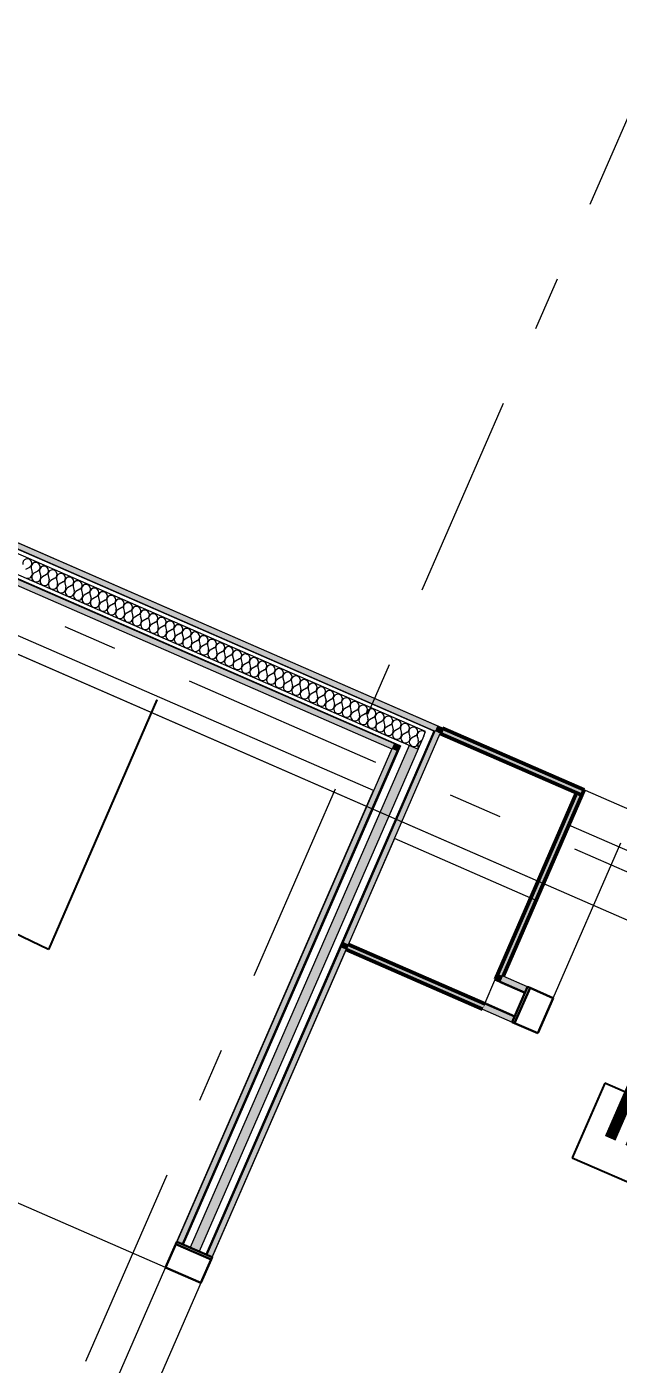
# Model space of a CAD drawing. Header units: millimetres. Extents: x -50172 to 90294, y -80883 to 25069.
# Drawn here: x 3303 to 4842, y -3111 to 365 of the extents above; entities that cross this region are included whole.
import ezdxf
from ezdxf.enums import TextEntityAlignment as Align

# ---------------------------------------------------------------- set-up
doc = ezdxf.new("R2010")
doc.units = ezdxf.units.MM
doc.header["$MEASUREMENT"] = 0
doc.linetypes.add('Double Dashed', pattern=[1093.611073, 529.166651, -211.666656, 141.111112, -211.666656])
for name, color, linetype in [('A-15-MG_Structural_Grid', 7, 'Continuous'), ('A-20-M_Floor_Slab', 7, 'Continuous'), ('A-25-M_Wall_Int', 7, 'Continuous'), ('New_A-05-M_Gross_Int_Circulation', 7, 'Continuous'), ('New_A-15-MG_Structural_Grid_Phase_2', 7, 'Continuous'), ('New_A-20-M_Floor_Slab', 7, 'Continuous'), ('New_A-25-M_Wall_Int', 7, 'Continuous'), ('New_A-35-M_FFE-Zone', 7, 'Continuous'), ('New_ArchiCAD Door Markers', 7, 'Continuous'), ('New_ArchiCAD Doors', 7, 'Continuous')]:
    doc.layers.add(name, color=color, linetype=linetype)
for name, color, linetype, lineweight, true_color in [('A-15-MG_Structural_Grid_Pen_No__163', 7, 'Continuous', 0, 0x750077), ('A-25-M_Wall_Int_Pen_No__107', 7, 'Continuous', 15, 0xa6a6a6), ('A-25-M_Wall_Int_Pen_No__27', 7, 'Continuous', 50, 0x2a2a2a), ('New_A-05-M_Gross_Int_Circulation_Pen_No__74', 7, 'Continuous', 20, 0x606060), ('New_A-15-MG_Structural_Grid_Phase_2_Pen_No__222', 7, 'Continuous', 13, 0x65af33), ('New_A-25-M_Wall_Int_Pen_No__107', 7, 'Continuous', 15, 0xa6a6a6), ('New_A-35-M_FFE-Zone_Pen_No__74', 7, 'Continuous', 20, 0x606060), ('New_ArchiCAD Doors_Pen_No__43', 7, 'Continuous', 30, 0x444444), ('New_ArchiCAD Doors_Pen_No__63', 7, 'Continuous', 20, 0x606060)]:
    doc.layers.add(name, color=color, linetype=linetype, lineweight=lineweight, true_color=true_color)
for name, color, linetype, lineweight in [('A-20-M_Floor_Slab_Pen_No__89', 8, 'Continuous', 20), ('A-25-M_Curtain_Wall_Pen_No__85', 8, 'Continuous', 20), ('A-25-M_Wall_Int_Pen_No__1', 7, 'Continuous', 13), ('New_A-20-M_Floor_Slab_Pen_No__89', 8, 'Continuous', 20), ('New_A-25-M_Wall_Int_Pen_No__1', 7, 'Continuous', 13), ('New_ArchiCAD Door Markers_Pen_No__1', 7, 'Continuous', 13), ('New_ArchiCAD Door Markers_Pen_No__5', 7, 'Continuous', 25), ('New_ArchiCAD Doors_Pen_No__1', 7, 'Continuous', 13), ('New_ArchiCAD Zone Stamps_Pen_No__6', 7, 'Continuous', 35), ('New_ArchiCAD Zone Stamps_Pen_No__9', 7, 'Continuous', 13)]:
    doc.layers.add(name, color=color, linetype=linetype, lineweight=lineweight)
doc.styles.add('GENERATED_STYLE_1', font='')
doc.styles.add('GENERATED_STYLE_2', font='')
doc.styles.add('GENERATED_STYLE_3', font='')
doc.styles.add('GENERATED_STYLE_4', font='')
doc.styles.get('GENERATED_STYLE_1').set_extended_font_data('Arial', bold=True)
doc.styles.get('GENERATED_STYLE_2').set_extended_font_data('Swis721 BT', bold=True)
doc.styles.get('GENERATED_STYLE_3').set_extended_font_data('Arial')
doc.styles.get('GENERATED_STYLE_4').set_extended_font_data('Swis721 BT')
doc.dimstyles.new('GENERATED_STYLE__3', dxfattribs={"dimtxt": 0.18, "dimasz": 273.6, "dimexe": 0.18, "dimexo": 0.0625, "dimgap": 0.09, "dimtad": 0, "dimtih": 1, "dimtoh": 1, "dimdec": 4, "dimzin": 0, "dimdsep": 46, "dimcen": 0.09, "dimadec": 0, "dimazin": 0, "dimtfac": 1, "dimtdec": 4, "dimtmove": 0, "dimatfit": 3, "dimldrblk": 'ARROWHEAD_5', "dimfxl": 1, "dimtolj": 1, "dimtzin": 0, "dimarcsym": 0})

# ---------------------------------------------------------------- blocks, each defined once
blk = doc.blocks.new('Corridor 03-First_INB 1150_4_1', base_point=(2752.2, -8740.1))
at = {"layer": 'New_A-05-M_Gross_Int_Circulation_Pen_No__74', "linetype": 'Continuous'}
for p, q in [((4712.9, -1709.8), (4627.7, -1905.3)), ((6211.6, -2363.3), (4712.9, -1709.8)), ((4259.5, -1744.7), (-2266.2, -16710.2)), ((4627.7, -1905.3), (4259.5, -1744.7))]:
    blk.add_line(p, q, dxfattribs=at)
at = {"layer": 'New_ArchiCAD Zone Stamps_Pen_No__6'}
for tag, height, style, p in [('zoneNameLine2', 250, 'GENERATED_STYLE_1', (1590.3, -9766.2)), ('ROOM_NAME', 250, 'GENERATED_STYLE_1', (1158.2, -9577.8)), ('DUMMY_650', 200, 'GENERATED_STYLE_3', (2730, -9303.5)), ('measuredAreaCode', 200, 'GENERATED_STYLE_3', (2382.6, -10100.2)), ('ROOM_NUMBER', 200, 'GENERATED_STYLE_3', (2022.5, -9943.2)), ('DUMMY_651', 133.3, 'GENERATED_STYLE_3', (2851.8, -9009)), ('DUMMY_649', 200, 'GENERATED_STYLE_3', (2516.6, -9792.8))]:
    blk.add_attdef(tag, text='', height=height, rotation=66.4404, dxfattribs=dict(at, style=style)).set_placement(p, align=Align.TOP_LEFT)
blk = doc.blocks.new('Fabrication Lab B_INB 1104_17_1', base_point=(-2586.4, -8487.4))
at = {"layer": 'New_A-35-M_FFE-Zone_Pen_No__74', "linetype": 'Continuous'}
for p, q in [((4205, -1619.5), (1012.1, -230.8)), ((2112.6, -6412.9), (4205, -1619.5))]:
    blk.add_line(p, q, dxfattribs=at)
at = {"layer": 'New_ArchiCAD Zone Stamps_Pen_No__9'}
for tag, height, style, p in [('ROOM_NAME', 250, 'GENERATED_STYLE_1', (-3454.2, -6912.5)), ('zoneNameLine2', 250, 'GENERATED_STYLE_1', (-3642.6, -7344.7)), ('ROOM_NUMBER', 200, 'GENERATED_STYLE_3', (-3831, -7765.4)), ('measuredAreaCode', 200, 'GENERATED_STYLE_3', (-3988.1, -8125.5)), ('DUMMY_649', 200, 'GENERATED_STYLE_3', (-3680.7, -8259.5)), ('DUMMY_650', 200, 'GENERATED_STYLE_3', (-3191.3, -8472.9)), ('DUMMY_651', 133.3, 'GENERATED_STYLE_3', (-2912, -8579.4))]:
    blk.add_attdef(tag, text='', height=height, rotation=336.4404, dxfattribs=dict(at, style=style)).set_placement(p, align=Align.TOP_LEFT)
blk = doc.blocks.new('Hub Circulation-First_INB 1250_18_1', base_point=(6132.5, 2516.9))
at = {"layer": 'New_A-05-M_Gross_Int_Circulation_Pen_No__74', "linetype": 'Continuous'}
blk.add_line((854, 82), (6297.4, -2291.6), dxfattribs=at)
at = {"layer": 'New_ArchiCAD Zone Stamps_Pen_No__9'}
for tag, height, style, p in [('ROOM_NAME', 250, 'GENERATED_STYLE_1', (5462.3, 4364.5)), ('zoneNameLine2', 250, 'GENERATED_STYLE_1', (5273.8, 3932.4)), ('ROOM_NUMBER', 200, 'GENERATED_STYLE_3', (5085.4, 3511.7)), ('measuredAreaCode', 200, 'GENERATED_STYLE_3', (4928.4, 3151.6)), ('DUMMY_649', 200, 'GENERATED_STYLE_3', (5235.8, 3017.5)), ('DUMMY_650', 200, 'GENERATED_STYLE_3', (5725.1, 2804.1)), ('DUMMY_651', 133.3, 'GENERATED_STYLE_3', (6004.4, 2697.6))]:
    blk.add_attdef(tag, text='', height=height, rotation=336.4404, dxfattribs=dict(at, style=style)).set_placement(p, align=Align.TOP_LEFT)
blk = doc.blocks.new('Slab_59_1', base_point=(641.9, -115.4))
at = {"layer": 'A-20-M_Floor_Slab_Pen_No__89', "linetype": 'Continuous', "flags": 128}
blk.add_lwpolyline([(641.9, -115.4), (7790.9, 6537.3), (7705.8, 6629.2), (10938, 9637), (15227.2, 7766.9), (19349.1, 17219.8), (33140, 11206.2), (28688.3, 997.1), (49221.6, -7956.5), (46447.7, -14317.9), (43562.2, -13059.7), (41447.8, -17908.8)], close=True, dxfattribs=at)
blk = doc.blocks.new('Slab_60_1', base_point=(-21326.2, -27554.7))
at = {"layer": 'New_A-20-M_Floor_Slab_Pen_No__89', "linetype": 'Continuous', "flags": 128}
blk.add_lwpolyline([(10989.4, -26693.5), (18941.3, -8457.3), (9986.1, -4552.4), (6045.4, -2834.1), (6178.2, -2529.5), (1092.7, -312), (-3008.3, -4128.2), (-3008.3, -4128.2), (-10733.6, -11317.1), (-11116.4, -10905.7), (-17838.9, -17161.5), (-17127.6, -17925.9), (-21326.2, -27554.7)], dxfattribs=at)
blk = doc.blocks.new('*X418')
at = {"layer": 'A-25-M_Wall_Int_Pen_No__107', "linetype": 'Continuous'}
for p, q in [((4292.9, -1494.9), (4294.2, -1494.1)), ((4298.1, -1492.5), (4298, -1494.2)), ((4298, -1494.2), (4298.6, -1497.4)), ((4290.5, -1495.6), (4292.9, -1494.9)), ((4298.6, -1497.4), (4299.2, -1498.5))]:
    blk.add_line(p, q, dxfattribs=at)
blk = doc.blocks.new('*X419')
at = {"layer": 'A-25-M_Wall_Int_Pen_No__107', "linetype": 'Continuous'}
for p, q in [((4319.8, -1483.8), (4321.5, -1490.8)), ((4321.2, -1497.3), (4321.8, -1494.1)), ((4323.2, -1494.7), (4321.3, -1497.4)), ((4321.8, -1494.1), (4321.5, -1490.8)), ((4325.8, -1492.7), (4323.2, -1494.7)), ((4330, -1490.4), (4325.8, -1492.7)), ((4299.2, -1498.5), (4300.1, -1500.3)), ((4300.1, -1500.3), (4302.3, -1502.8)), ((4302.3, -1502.8), (4305.1, -1504.5)), ((4305.1, -1504.5), (4308.3, -1505.4)), ((4308.3, -1505.4), (4311.6, -1505.3)), ((4311.6, -1505.3), (4314.7, -1504.4)), ((4314.7, -1504.4), (4317.5, -1502.7)), ((4317.5, -1502.7), (4319.7, -1500.3)), ((4319.7, -1500.3), (4321.2, -1497.3)), ((4320.1, -1500.4), (4319.8, -1503.7)), ((4319.8, -1503.7), (4320.5, -1506.9)), ((4321.3, -1497.4), (4320.1, -1500.4)), ((4320.5, -1506.9), (4321.7, -1509.4))]:
    blk.add_line(p, q, dxfattribs=at)
blk = doc.blocks.new('*X422')
at = {"layer": 'New_A-25-M_Wall_Int_Pen_No__107', "linetype": 'Continuous'}
blk.add_hatch(color=256, dxfattribs=at).paths.add_polyline_path([(3728.3, -2807.6), (3751.3, -2817.6), (4320.4, -1512.4), (4297.5, -1502.4)])
blk = doc.blocks.new('Double Door Asymmetric 19_6')
at = {"layer": 'New_ArchiCAD Doors_Pen_No__1', "linetype": 'Continuous'}
for p, q in [((755, 0), (755, -15)), ((755, -15), (755, -18)), ((755, -18), (755, -38)), ((755, -38), (755, -63)), ((755, -63), (755, -82)), ((755, -82), (755, -85)), ((755, -85), (755, -100))]:
    blk.add_line(p, q, dxfattribs=at)
at = {"layer": 'New_ArchiCAD Doors_Pen_No__43', "linetype": 'Continuous'}
for p, q in [((748, 0), (682, 0)), ((682, 0), (682, -100)), ((748, 0), (755, 0)), ((748, -100), (748, 0)), ((755, 0), (755, -100)), ((682, -100), (748, -100)), ((748, -100), (755, -100))]:
    blk.add_line(p, q, dxfattribs=at)
at = {"layer": 'New_ArchiCAD Doors_Pen_No__63', "linetype": 'Continuous'}
blk.add_line((682, 0), (682, 934), dxfattribs=at)
blk = doc.blocks.new('Wall_82_1', base_point=(4343.9, -1551))
at = {"layer": 'A-25-M_Wall_Int_Pen_No__107', "linetype": 'Continuous'}
for points in [[(4365.2, -1465.4), (4378.7, -1471.3), (4384.7, -1457.5)], [(4271.7, -1503.2), (4252.2, -1511.1), (4266, -1517.1), (4272, -1503.3)], [(4133.7, -2033.2), (4139.7, -2019.4), (4125.9, -2013.4), (4119.9, -2027.2)]]:
    blk.add_hatch(color=256, dxfattribs=at).paths.add_polyline_path(points)
at = {"layer": 'A-25-M_Wall_Int_Pen_No__107', "linetype": 'Continuous', "lineweight": 0, "true_color": 0x535353}
for points in [[(4364.5, -1466.2), (4364.8, -1465.6), (4363.9, -1465.9)], [(4272, -1503.3), (4272.1, -1503), (4271.7, -1503.2)], [(4274.7, -1504.5), (4275.1, -1503.6), (4273, -1502.7), (4272.1, -1503), (4272, -1503.3)]]:
    blk.add_hatch(color=251, dxfattribs=at).paths.add_polyline_path(points)
at = {"layer": 'New_A-25-M_Wall_Int_Pen_No__107', "linetype": 'Continuous', "lineweight": 0, "true_color": 0x535353}
for points in [[(4360.8, -1467.2), (3768.7, -2825.2), (3771.4, -2826.4), (4364.5, -1466.2), (4363.9, -1465.9)], [(4272, -1503.3), (3707.3, -2798.4), (3710, -2799.6), (4274.7, -1504.5)]]:
    blk.add_hatch(color=251, dxfattribs=at).paths.add_polyline_path(points)
at = {"layer": 'New_A-25-M_Wall_Int_Pen_No__107', "linetype": 'Continuous'}
for points in [[(4139.7, -2019.4), (4378.7, -1471.3), (4365.2, -1465.4), (4364.8, -1465.6), (4125.9, -2013.4)], [(3693.5, -2792.4), (3707.3, -2798.4), (4266, -1517.1), (4252.2, -1511.1)], [(3771.4, -2826.4), (3785.2, -2832.4), (4133.7, -2033.2), (4119.9, -2027.2)]]:
    blk.add_hatch(color=256, dxfattribs=at).paths.add_polyline_path(points)
at = {"layer": 'A-25-M_Wall_Int_Pen_No__1', "linetype": 'Continuous'}
for p, q in [((4272, -1503.3), (4271.7, -1503.2)), ((4275.1, -1503.6), (4273, -1502.7)), ((4297.5, -1502.4), (4286, -1497.4)), ((4320.4, -1512.4), (4297.5, -1502.4))]:
    blk.add_line(p, q, dxfattribs=at)
at = {"layer": 'New_A-25-M_Wall_Int_Pen_No__1', "linetype": 'Continuous'}
for p, q in [((4335.7, -1477.4), (3751.3, -2817.6)), ((4360.8, -1467.2), (3768.7, -2825.2)), ((4364.8, -1465.6), (4125.9, -2013.4)), ((4272, -1503.3), (3707.3, -2798.4)), ((4275.1, -1503.6), (3710, -2799.6)), ((4297.5, -1502.4), (3728.3, -2807.6)), ((4125.9, -2013.4), (4119.9, -2027.2)), ((4119.9, -2027.2), (3771.4, -2826.4)), ((3693.5, -2792.4), (3707.3, -2798.4)), ((3707.3, -2798.4), (3710, -2799.6)), ((3710, -2799.6), (3728.3, -2807.6)), ((3728.3, -2807.6), (3751.3, -2817.6)), ((3751.3, -2817.6), (3768.7, -2825.2)), ((3768.7, -2825.2), (3771.4, -2826.4)), ((3771.4, -2826.4), (3785.2, -2832.4))]:
    blk.add_line(p, q, dxfattribs=at)
at = {"layer": 'New_A-25-M_Wall_Int_Pen_No__1', "linetype": 'Continuous', "flags": 128}
for points in [[(4384.7, -1457.5), (4378.7, -1471.3)], [(4139.7, -2019.4), (4378.7, -1471.3)], [(4252.2, -1511.1), (3693.5, -2792.4)], [(3785.2, -2832.4), (4133.7, -2033.2)]]:
    blk.add_lwpolyline(points, dxfattribs=at)
at = {"layer": 'New_A-25-M_Wall_Int', "color": 250, "lineweight": 50, "true_color": 0x2a2a2a}
for name in ['*X418', '*X419', '*X422']:
    blk.add_blockref(name, (0, 0), dxfattribs=at)
at = {"layer": 'New_ArchiCAD Doors', "color": 251, "linetype": 'Continuous', "lineweight": 20, "true_color": 0x606060, "zscale": 1000, "rotation": 66.4404115839987}
blk.add_blockref('Double Door Asymmetric 19_6', (3391.7, -3484.5), dxfattribs=at)
blk = doc.blocks.new('Double Door Asymmetric 19_13')
at = {"layer": 'New_ArchiCAD Doors_Pen_No__1', "linetype": 'Continuous'}
for p, q in [((-755, -15), (-755, 0)), ((-755, -18), (-755, -15)), ((-755, -82), (-755, -18)), ((-755, -85), (-755, -82)), ((-755, -100), (-755, -85))]:
    blk.add_line(p, q, dxfattribs=at)
at = {"layer": 'New_ArchiCAD Doors_Pen_No__43', "linetype": 'Continuous'}
for p, q in [((-748, 0), (-755, 0)), ((-755, 0), (-755, -100)), ((-682, 0), (-748, 0)), ((-748, 0), (-748, -100)), ((-682, -100), (-682, 0)), ((-748, -100), (-755, -100)), ((-748, -100), (-682, -100))]:
    blk.add_line(p, q, dxfattribs=at)
at = {"layer": 'New_ArchiCAD Doors_Pen_No__63', "linetype": 'Continuous'}
blk.add_line((-682, 0), (-682, 440), dxfattribs=at)
blk = doc.blocks.new('Door Stamp 17_51')
at = {"layer": 'New_ArchiCAD Door Markers_Pen_No__5', "linetype": 'Continuous'}
for p, q in [((470.6, 260.8), (-506.5, 260.8)), ((-506.5, 260.8), (-506.5, 49)), ((470.6, 260.8), (-506.5, 260.8)), ((470.6, 49), (470.6, 260.8)), ((-506.5, 49), (470.6, 49))]:
    blk.add_line(p, q, dxfattribs=at)
at = {"layer": 'New_ArchiCAD Door Markers_Pen_No__1', "style": 'GENERATED_STYLE_2'}
blk.add_attdef('AC_WIDO_ID', text='', height=150, rotation=180, dxfattribs=at).set_placement((411.8, 305.4), align=Align.BOTTOM_LEFT)
blk = doc.blocks.new('Wall_127_1', base_point=(6138.1, -2907.2))
at = {"layer": 'A-25-M_Wall_Int_Pen_No__107', "linetype": 'Continuous'}
blk.add_hatch(color=256, dxfattribs=at).paths.add_polyline_path([(4541.8, -2102.1), (4533.8, -2114.9), (4535.8, -2115.8)])
at = {"layer": 'New_A-25-M_Wall_Int_Pen_No__107', "linetype": 'Continuous', "lineweight": 0, "true_color": 0x535353}
for points in [[(4533.8, -2114.9), (4532.2, -2117.5), (4598.3, -2146.3), (4599.5, -2143.6)], [(4497.8, -2172.3), (4496.2, -2174.9), (4571.5, -2207.7), (4572.7, -2205)]]:
    blk.add_hatch(color=251, dxfattribs=at).paths.add_polyline_path(points)
at = {"layer": 'New_A-25-M_Wall_Int_Pen_No__107', "linetype": 'Continuous'}
for points in [[(4541.8, -2102.1), (4535.8, -2115.8), (4599.5, -2143.6), (4605.5, -2129.8)], [(4496.2, -2174.9), (4488.1, -2187.7), (4565.5, -2221.5), (4571.5, -2207.7)]]:
    blk.add_hatch(color=256, dxfattribs=at).paths.add_polyline_path(points)
at = {"layer": 'New_A-25-M_Wall_Int_Pen_No__1', "linetype": 'Continuous'}
for p, q in [((4532.2, -2117.5), (4598.3, -2146.3)), ((4533.8, -2114.9), (4535.8, -2115.8)), ((4535.8, -2115.8), (4599.5, -2143.6)), ((4572.7, -2205), (4598.3, -2146.3)), ((4598.3, -2146.3), (4599.5, -2143.6)), ((4599.5, -2143.6), (4605.5, -2129.8)), ((4496.2, -2174.9), (4571.5, -2207.7)), ((4497.8, -2172.3), (4572.7, -2205)), ((4565.5, -2221.5), (4571.5, -2207.7)), ((4571.5, -2207.7), (4572.7, -2205))]:
    blk.add_line(p, q, dxfattribs=at)
at = {"layer": 'New_A-25-M_Wall_Int_Pen_No__1', "linetype": 'Continuous', "flags": 128}
for points in [[(4605.5, -2129.8), (4541.8, -2102.1)], [(4488.1, -2187.7), (4565.5, -2221.5)]]:
    blk.add_lwpolyline(points, dxfattribs=at)
at = {"layer": 'New_ArchiCAD Door Markers'}
ref = blk.add_blockref('Door Stamp 17_51', (5257.6, -2523.3), dxfattribs=dict(at, rotation=156.44040770002))
ref.add_attrib('AC_WIDO_ID', 'ID01.005', dxfattribs={"layer": 'New_ArchiCAD Door Markers_Pen_No__1', "color": 7, "height": 150, "rotation": 336.4404, "style": 'GENERATED_STYLE_2'}).set_placement((4775.9, -2553.1), align=Align.BOTTOM_LEFT)
at = {"layer": 'New_ArchiCAD Doors', "color": 251, "linetype": 'Continuous', "lineweight": 20, "true_color": 0x606060, "zscale": 1000, "rotation": 336.44040770002}
blk.add_blockref('Double Door Asymmetric 19_13', (5297.6, -2431.6), dxfattribs=at)
blk = doc.blocks.new('*X796')
at = {"layer": 'A-25-M_Wall_Int_Pen_No__107', "linetype": 'Continuous'}
for p, q in [((3310.4, -1039.6), (3300.1, -1045.4)), ((3314.8, -1041.5), (3317.5, -1053)), ((3332.3, -1049.1), (3321.9, -1055)), ((3336.6, -1051), (3339.4, -1062.6)), ((3354.1, -1058.6), (3343.7, -1064.5)), ((3358.4, -1060.5), (3361.2, -1072.1)), ((3375.9, -1068.1), (3365.5, -1074)), ((3380.3, -1070), (3383, -1081.6)), ((3397.7, -1077.6), (3387.4, -1083.5)), ((3402.1, -1079.5), (3404.8, -1091.1)), ((3419.6, -1087.1), (3409.2, -1093)), ((3423.9, -1089), (3426.7, -1100.6)), ((3441.4, -1096.7), (3431, -1102.5)), ((3445.7, -1098.6), (3448.5, -1110.1)), ((3463.2, -1106.2), (3452.8, -1112.1)), ((3467.6, -1108.1), (3470.3, -1119.7)), ((3485, -1115.7), (3474.7, -1121.6)), ((3489.4, -1117.6), (3492.1, -1129.2)), ((3506.8, -1125.2), (3496.5, -1131.1)), ((3511.2, -1127.1), (3514, -1138.7)), ((3528.7, -1134.7), (3518.3, -1140.6)), ((3533, -1136.6), (3535.8, -1148.2)), ((3550.5, -1144.2), (3540.1, -1150.1)), ((3554.9, -1146.1), (3557.6, -1157.7)), ((3572.3, -1153.8), (3562, -1159.6)), ((3576.7, -1155.7), (3579.4, -1167.2)), ((3594.1, -1163.3), (3583.8, -1169.2)), ((3598.5, -1165.2), (3601.3, -1176.8)), ((3616, -1172.8), (3605.6, -1178.7)), ((3620.3, -1174.7), (3623.1, -1186.3)), ((3637.8, -1182.3), (3627.4, -1188.2)), ((3642.2, -1184.2), (3644.9, -1195.8)), ((3659.6, -1191.8), (3649.3, -1197.7)), ((3664, -1193.7), (3666.7, -1205.3)), ((3681.4, -1201.3), (3671.1, -1207.2)), ((3685.8, -1203.2), (3688.6, -1214.8)), ((3703.3, -1210.9), (3692.9, -1216.7)), ((3707.6, -1212.8), (3710.4, -1224.3)), ((3725.1, -1220.4), (3714.7, -1226.3)), ((3729.5, -1222.3), (3732.2, -1233.9)), ((3746.9, -1229.9), (3736.6, -1235.8)), ((3751.3, -1231.8), (3754, -1243.4)), ((3768.7, -1239.4), (3758.4, -1245.3)), ((3773.1, -1241.3), (3775.9, -1252.9)), ((3790.6, -1248.9), (3780.2, -1254.8)), ((3794.9, -1250.8), (3797.7, -1262.4)), ((3812.4, -1258.4), (3802, -1264.3)), ((3816.8, -1260.3), (3819.5, -1271.9)), ((3834.2, -1268), (3823.9, -1273.8)), ((3838.6, -1269.9), (3841.3, -1281.5)), ((3856, -1277.5), (3845.7, -1283.4)), ((3860.4, -1279.4), (3863.2, -1291)), ((3877.9, -1287), (3867.5, -1292.9)), ((3882.2, -1288.9), (3885, -1300.5)), ((3899.7, -1296.5), (3889.3, -1302.4)), ((3904.1, -1298.4), (3906.8, -1310)), ((3921.5, -1306), (3911.2, -1311.9)), ((3925.9, -1307.9), (3928.6, -1319.5)), ((3943.3, -1315.5), (3933, -1321.4)), ((3947.7, -1317.4), (3950.5, -1329)), ((3965.2, -1325.1), (3954.8, -1330.9)), ((3969.5, -1327), (3972.3, -1338.6)), ((3987, -1334.6), (3976.6, -1340.5)), ((3991.4, -1336.5), (3994.1, -1348.1)), ((4008.8, -1344.1), (3998.5, -1350)), ((4013.2, -1346), (4015.9, -1357.6)), ((4030.6, -1353.6), (4020.3, -1359.5)), ((4035, -1355.5), (4037.8, -1367.1)), ((4052.5, -1363.1), (4042.1, -1369)), ((4056.8, -1365), (4059.6, -1376.6)), ((4074.3, -1372.6), (4063.9, -1378.5)), ((4078.7, -1374.5), (4081.4, -1386.1)), ((4096.1, -1382.2), (4085.8, -1388)), ((4100.5, -1384.1), (4103.2, -1395.7)), ((4117.9, -1391.7), (4107.6, -1397.6)), ((4122.3, -1393.6), (4125.1, -1405.2)), ((4139.8, -1401.2), (4129.4, -1407.1)), ((4144.1, -1403.1), (4146.9, -1414.7)), ((4161.6, -1410.7), (4151.2, -1416.6)), ((4166, -1412.6), (4168.7, -1424.2)), ((4183.4, -1420.2), (4173.1, -1426.1)), ((4187.8, -1422.1), (4190.5, -1433.7)), ((4205.2, -1429.7), (4194.9, -1435.6)), ((4209.6, -1431.6), (4212.4, -1443.2)), ((4227.1, -1439.3), (4216.7, -1445.1)), ((4231.4, -1441.2), (4234.2, -1452.8)), ((4248.9, -1448.8), (4238.5, -1454.7)), ((4253.3, -1450.7), (4256, -1462.3)), ((4270.7, -1458.3), (4260.4, -1464.2)), ((4275.1, -1460.2), (4277.8, -1471.8)), ((4292.5, -1467.8), (4282.2, -1473.7)), ((4296.9, -1469.7), (4299.7, -1481.3)), ((4314.4, -1477.3), (4304, -1483.2)), ((4318.7, -1479.2), (4319.8, -1483.8))]:
    blk.add_line(p, q, dxfattribs=at)
for centre, start, end in [((3304.6, -1029.2), 299.5705, 193.3103), ((3326.4, -1038.7), 299.5705, 193.3103), ((3348.2, -1048.2), 299.5705, 193.3103), ((3305.9, -1055.8), 246.4404, 13.3103), ((3327.8, -1065.3), 119.5705, 246.4404), ((3327.8, -1065.3), 246.4404, 13.3103), ((3349.6, -1074.8), 119.5705, 246.4404), ((3349.6, -1074.8), 246.4404, 13.3103), ((3370, -1057.8), 299.5705, 193.3103), ((3371.4, -1084.3), 119.5705, 246.4404), ((3391.9, -1067.3), 299.5705, 193.3103), ((3413.7, -1076.8), 299.5705, 193.3103), ((3435.5, -1086.3), 299.5705, 193.3103), ((3371.4, -1084.3), 246.4404, 13.3103), ((3393.2, -1093.9), 119.5705, 246.4404), ((3393.2, -1093.9), 246.4404, 13.3103), ((3415.1, -1103.4), 119.5705, 246.4404), ((3415.1, -1103.4), 246.4404, 13.3103), ((3436.9, -1112.9), 119.5705, 246.4404), ((3436.9, -1112.9), 246.4404, 13.3103), ((3457.3, -1095.8), 299.5705, 193.3103), ((3458.7, -1122.4), 119.5705, 246.4404), ((3479.1, -1105.3), 299.5705, 193.3103), ((3501, -1114.9), 299.5705, 193.3103), ((3458.7, -1122.4), 246.4404, 13.3103), ((3480.5, -1131.9), 119.5705, 246.4404), ((3480.5, -1131.9), 246.4404, 13.3103), ((3502.4, -1141.4), 119.5705, 246.4404), ((3502.4, -1141.4), 246.4404, 13.3103), ((3522.8, -1124.4), 299.5705, 193.3103), ((3524.2, -1151), 119.5705, 246.4404), ((3544.6, -1133.9), 299.5705, 193.3103), ((3566.4, -1143.4), 299.5705, 193.3103), ((3588.3, -1152.9), 299.5705, 193.3103), ((3524.2, -1151), 246.4404, 13.3103), ((3546, -1160.5), 119.5705, 246.4404), ((3546, -1160.5), 246.4404, 13.3103), ((3567.8, -1170), 119.5705, 246.4404), ((3567.8, -1170), 246.4404, 13.3103), ((3589.7, -1179.5), 119.5705, 246.4404), ((3589.7, -1179.5), 246.4404, 13.3103), ((3610.1, -1162.4), 299.5705, 193.3103), ((3611.5, -1189), 119.5705, 246.4404), ((3631.9, -1172), 299.5705, 193.3103), ((3653.7, -1181.5), 299.5705, 193.3103), ((3675.6, -1191), 299.5705, 193.3103), ((3611.5, -1189), 246.4404, 13.3103), ((3633.3, -1198.5), 119.5705, 246.4404), ((3633.3, -1198.5), 246.4404, 13.3103), ((3655.1, -1208.1), 119.5705, 246.4404), ((3655.1, -1208.1), 246.4404, 13.3103), ((3677, -1217.6), 119.5705, 246.4404), ((3677, -1217.6), 246.4404, 13.3103), ((3697.4, -1200.5), 299.5705, 193.3103), ((3719.2, -1210), 299.5705, 193.3103), ((3741, -1219.5), 299.5705, 193.3103), ((3698.8, -1227.1), 119.5705, 246.4404), ((3698.8, -1227.1), 246.4404, 13.3103), ((3720.6, -1236.6), 119.5705, 246.4404), ((3720.6, -1236.6), 246.4404, 13.3103), ((3742.4, -1246.1), 119.5705, 246.4404), ((3742.4, -1246.1), 246.4404, 13.3103), ((3762.9, -1229.1), 299.5705, 193.3103), ((3764.3, -1255.6), 119.5705, 246.4404), ((3784.7, -1238.6), 299.5705, 193.3103), ((3806.5, -1248.1), 299.5705, 193.3103), ((3828.3, -1257.6), 299.5705, 193.3103), ((3764.3, -1255.6), 246.4404, 13.3103), ((3786.1, -1265.2), 119.5705, 246.4404), ((3786.1, -1265.2), 246.4404, 13.3103), ((3807.9, -1274.7), 119.5705, 246.4404), ((3807.9, -1274.7), 246.4404, 13.3103), ((3829.7, -1284.2), 119.5705, 246.4404), ((3829.7, -1284.2), 246.4404, 13.3103), ((3850.2, -1267.1), 299.5705, 193.3103), ((3851.6, -1293.7), 119.5705, 246.4404), ((3872, -1276.6), 299.5705, 193.3103), ((3893.8, -1286.2), 299.5705, 193.3103), ((3915.6, -1295.7), 299.5705, 193.3103), ((3851.6, -1293.7), 246.4404, 13.3103), ((3873.4, -1303.2), 119.5705, 246.4404), ((3873.4, -1303.2), 246.4404, 13.3103), ((3895.2, -1312.7), 119.5705, 246.4404), ((3895.2, -1312.7), 246.4404, 13.3103), ((3917, -1322.3), 119.5705, 246.4404), ((3917, -1322.3), 246.4404, 13.3103), ((3937.5, -1305.2), 299.5705, 193.3103), ((3959.3, -1314.7), 299.5705, 193.3103), ((3981.1, -1324.2), 299.5705, 193.3103), ((3938.9, -1331.8), 119.5705, 246.4404), ((3938.9, -1331.8), 246.4404, 13.3103), ((3960.7, -1341.3), 119.5705, 246.4404), ((3960.7, -1341.3), 246.4404, 13.3103), ((3982.5, -1350.8), 119.5705, 246.4404), ((3982.5, -1350.8), 246.4404, 13.3103), ((4002.9, -1333.7), 299.5705, 193.3103), ((4004.3, -1360.3), 119.5705, 246.4404), ((4024.8, -1343.3), 299.5705, 193.3103), ((4046.6, -1352.8), 299.5705, 193.3103), ((4068.4, -1362.3), 299.5705, 193.3103), ((4004.3, -1360.3), 246.4404, 13.3103), ((4026.2, -1369.8), 119.5705, 246.4404), ((4026.2, -1369.8), 246.4404, 13.3103), ((4048, -1379.4), 119.5705, 246.4404), ((4048, -1379.4), 246.4404, 13.3103), ((4069.8, -1388.9), 119.5705, 246.4404), ((4069.8, -1388.9), 246.4404, 13.3103), ((4090.2, -1371.8), 299.5705, 193.3103), ((4091.6, -1398.4), 119.5705, 246.4404), ((4112.1, -1381.3), 299.5705, 193.3103), ((4133.9, -1390.8), 299.5705, 193.3103), ((4155.7, -1400.4), 299.5705, 193.3103), ((4091.6, -1398.4), 246.4404, 13.3103), ((4113.5, -1407.9), 119.5705, 246.4404), ((4113.5, -1407.9), 246.4404, 13.3103), ((4135.3, -1417.4), 119.5705, 246.4404), ((4135.3, -1417.4), 246.4404, 13.3103), ((4157.1, -1426.9), 119.5705, 246.4404), ((4157.1, -1426.9), 246.4404, 13.3103), ((4177.5, -1409.9), 299.5705, 193.3103), ((4199.4, -1419.4), 299.5705, 193.3103), ((4221.2, -1428.9), 299.5705, 193.3103), ((4178.9, -1436.5), 119.5705, 246.4404), ((4178.9, -1436.5), 246.4404, 13.3103), ((4200.8, -1446), 119.5705, 246.4404), ((4200.8, -1446), 246.4404, 13.3103), ((4222.6, -1455.5), 119.5705, 246.4404), ((4222.6, -1455.5), 246.4404, 13.3103), ((4243, -1438.4), 299.5705, 193.3103), ((4244.4, -1465), 119.5705, 246.4404), ((4264.8, -1447.9), 299.5705, 193.3103), ((4286.7, -1457.5), 299.5705, 193.3103), ((4308.5, -1467), 299.5705, 193.3103), ((4244.4, -1465), 246.4404, 13.3103), ((4266.2, -1474.5), 119.5705, 246.4404), ((4266.2, -1474.5), 246.4404, 13.3103), ((4288.1, -1484), 119.5705, 246.4404), ((4288.1, -1484), 304.1656, 13.3103), ((4309.9, -1493.6), 119.5705, 175.2271), ((4330.3, -1476.5), 40.2472, 193.3103), ((4288.1, -1484), 246.4404, 279.8498)]:
    blk.add_arc(centre, 11.9, start, end, dxfattribs=at)
blk = doc.blocks.new('Wall_321_1', base_point=(4343.9, -1551))
at = {"layer": 'A-25-M_Wall_Int_Pen_No__107', "linetype": 'Continuous'}
for points in [[(4370.9, -1451.5), (1019.1, 10), (1013.1, -3.7), (4364.9, -1465.3)], [(4258.2, -1497.3), (984.3, -69.7), (978.3, -83.5), (4252.2, -1511.1)], [(4364.9, -1465.3), (4365.2, -1465.4), (4384.7, -1457.5), (4370.9, -1451.5)], [(4258.2, -1497.3), (4252.2, -1511.1), (4271.7, -1503.2)]]:
    blk.add_hatch(color=256, dxfattribs=at).paths.add_polyline_path(points)
at = {"layer": 'A-25-M_Wall_Int_Pen_No__107', "linetype": 'Continuous', "lineweight": 0, "true_color": 0x535353}
for points in [[(4362.2, -1464.1), (1013.1, -3.7), (1012.7, -4.6), (4361.8, -1465)], [(4272.4, -1502.4), (984.7, -68.8), (984.3, -69.7), (4271.7, -1503.2), (4272.1, -1503)], [(4361.8, -1465), (4363.9, -1465.9), (4364.8, -1465.6), (4364.9, -1465.3), (4362.2, -1464.1)], [(4272.1, -1503), (4273, -1502.7), (4272.4, -1502.4)]]:
    blk.add_hatch(color=251, dxfattribs=at).paths.add_polyline_path(points)
at = {"layer": 'New_A-25-M_Wall_Int_Pen_No__107', "linetype": 'Continuous', "lineweight": 0, "true_color": 0x535353}
blk.add_hatch(color=251, dxfattribs=at).paths.add_polyline_path([(4360.8, -1467.2), (4363.9, -1465.9), (4361.8, -1465)])
at = {"layer": 'New_A-25-M_Wall_Int_Pen_No__107', "linetype": 'Continuous'}
blk.add_hatch(color=256, dxfattribs=at).paths.add_polyline_path([(4364.8, -1465.6), (4365.2, -1465.4), (4364.9, -1465.3)])
at = {"layer": 'A-25-M_Wall_Int_Pen_No__1', "linetype": 'Continuous'}
for p, q in [((4340.4, -1466.6), (1008.7, -13.8)), ((4344.4, -1457.4), (1012.7, -4.6)), ((4362.2, -1464.1), (1013.1, -3.7)), ((4272.4, -1502.4), (984.7, -68.8)), ((4279.1, -1494.4), (988.7, -59.6)), ((4258.2, -1497.3), (984.3, -69.7)), ((4361.8, -1465), (4344.4, -1457.4)), ((4286, -1497.4), (4279.1, -1494.4)), ((4364.9, -1465.3), (4362.2, -1464.1)), ((4271.7, -1503.2), (4258.2, -1497.3)), ((4273, -1502.7), (4272.4, -1502.4))]:
    blk.add_line(p, q, dxfattribs=at)
at = {"layer": 'A-25-M_Wall_Int_Pen_No__1', "linetype": 'Continuous', "flags": 128}
for points in [[(4384.7, -1457.5), (1019.1, 10)], [(1123.5, -146.8), (4252.2, -1511.1)]]:
    blk.add_lwpolyline(points, dxfattribs=at)
at = {"layer": 'New_A-25-M_Wall_Int_Pen_No__1', "linetype": 'Continuous'}
for p, q in [((4335.7, -1477.4), (4340.4, -1466.6)), ((4360.8, -1467.2), (4361.8, -1465)), ((4364.8, -1465.6), (4364.9, -1465.3))]:
    blk.add_line(p, q, dxfattribs=at)
at = {"layer": 'A-25-M_Wall_Int', "color": 250, "lineweight": 50, "true_color": 0x2a2a2a}
blk.add_blockref('*X796', (0, 0), dxfattribs=at)
blk = doc.blocks.new('Wall_329_1', base_point=(4384.7, -1457.5))
at = {"layer": 'A-25-M_Wall_Int_Pen_No__107', "linetype": 'Continuous'}
blk.add_hatch(color=256, dxfattribs=at).paths.add_polyline_path([(4378.7, -1471.3), (4746.9, -1631.8), (4752.9, -1618.1), (4384.7, -1457.5)])
at = {"layer": 'A-25-M_Wall_Int_Pen_No__27', "linetype": 'Continuous', "flags": 128}
for points in [[(4384.7, -1457.5), (4378.7, -1471.3)], [(4752.9, -1618.1), (4384.7, -1457.5)], [(4378.7, -1471.3), (4746.9, -1631.8)], [(4746.9, -1631.8), (4752.9, -1618.1)]]:
    blk.add_lwpolyline(points, dxfattribs=at)
blk = doc.blocks.new('Wall_330_1', base_point=(4746.9, -1631.8))
at = {"layer": 'A-25-M_Wall_Int_Pen_No__107', "linetype": 'Continuous'}
for points in [[(4541.8, -2102.1), (4746.9, -1631.8), (4733.1, -1625.9), (4528.1, -2096.1)], [(4522.1, -2109.8), (4533.8, -2114.9), (4541.8, -2102.1), (4528.1, -2096.1)]]:
    blk.add_hatch(color=256, dxfattribs=at).paths.add_polyline_path(points)
at = {"layer": 'New_A-25-M_Wall_Int_Pen_No__107', "linetype": 'Continuous', "lineweight": 0, "true_color": 0x535353}
for points in [[(4532.2, -2117.5), (4533.8, -2114.9), (4522.1, -2109.8), (4520.9, -2112.6)], [(4496.2, -2174.9), (4497.8, -2172.3), (4495.3, -2171.2), (4494.1, -2174)]]:
    blk.add_hatch(color=251, dxfattribs=at).paths.add_polyline_path(points)
at = {"layer": 'New_A-25-M_Wall_Int_Pen_No__107', "linetype": 'Continuous'}
blk.add_hatch(color=256, dxfattribs=at).paths.add_polyline_path([(4488.1, -2187.7), (4496.2, -2174.9), (4494.1, -2174)])
at = {"layer": 'A-25-M_Wall_Int_Pen_No__1', "linetype": 'Continuous', "flags": 128}
for points in [[(4495.3, -2171.2), (4520.9, -2112.6)], [(4520.9, -2112.6), (4522.1, -2109.8)], [(4494.1, -2174), (4495.3, -2171.2)]]:
    blk.add_lwpolyline(points, dxfattribs=at)
at = {"layer": 'A-25-M_Wall_Int_Pen_No__27', "linetype": 'Continuous', "flags": 128}
for points in [[(4733.1, -1625.9), (4522.1, -2109.8)], [(4541.8, -2102.1), (4746.9, -1631.8)], [(4733.1, -1625.9), (4746.9, -1631.8)]]:
    blk.add_lwpolyline(points, dxfattribs=at)
at = {"layer": 'New_A-25-M_Wall_Int_Pen_No__1', "linetype": 'Continuous'}
for p, q in [((4532.2, -2117.5), (4520.9, -2112.6)), ((4533.8, -2114.9), (4522.1, -2109.8)), ((4496.2, -2174.9), (4494.1, -2174)), ((4497.8, -2172.3), (4495.3, -2171.2))]:
    blk.add_line(p, q, dxfattribs=at)
blk = doc.blocks.new('Wall_331_1', base_point=(4501.9, -2193.7))
at = {"layer": 'A-25-M_Wall_Int_Pen_No__107', "linetype": 'Continuous'}
blk.add_hatch(color=256, dxfattribs=at).paths.add_polyline_path([(4494.1, -2174), (4139.7, -2019.4), (4133.7, -2033.2), (4488.1, -2187.7)])
at = {"layer": 'A-25-M_Wall_Int_Pen_No__27', "linetype": 'Continuous', "flags": 128}
for points in [[(4133.7, -2033.2), (4488.1, -2187.7)], [(4494.1, -2174), (4139.7, -2019.4)]]:
    blk.add_lwpolyline(points, dxfattribs=at)
blk = doc.blocks.new('Standard grid marker_3')
at = {"layer": 'A-15-MG_Structural_Grid_Pen_No__163', "linetype": 'Double Dashed'}
blk.add_line((1000, 0), (74254.8, 0), dxfattribs=at)
at = {"layer": 'A-15-MG_Structural_Grid_Pen_No__163', "style": 'GENERATED_STYLE_4'}
for tag, p in [('AC_MarkerText_1_0', (-500, 43.4)), ('AC_MarkerText_1_1', (75754.8, 43.4))]:
    blk.add_attdef(tag, text='', height=350, rotation=360, dxfattribs=at).set_placement(p, align=Align.MIDDLE_CENTER)
blk = doc.blocks.new('ARROWHEAD_5')
at = {"color": 0, "linetype": 'Continuous', "lineweight": 0}
blk.add_line((0, 0), (-1, 0), dxfattribs=at)
blk.add_solid([(-1, 0.2679), (0, 0), (-1, -0.2679), (-1, 0.2679)], dxfattribs=at)
blk = doc.blocks.new('Standard grid marker_44')
at = {"layer": 'New_A-15-MG_Structural_Grid_Phase_2_Pen_No__222', "linetype": 'Double Dashed'}
blk.add_line((1905, 0), (37382, 0), dxfattribs=at)
at = {"layer": 'New_A-15-MG_Structural_Grid_Phase_2_Pen_No__222', "style": 'GENERATED_STYLE_4'}
for tag, p in [('AC_MarkerText_1_0', (-500, 946.2)), ('AC_MarkerText_1_1', (39787, 946.2))]:
    blk.add_attdef(tag, text='', height=350, rotation=270, dxfattribs=at).set_placement(p, align=Align.MIDDLE_CENTER)

msp = doc.modelspace()

# ---------------------------------------------------------------- block references
at = {"layer": 'A-15-MG_Structural_Grid', "color": 8, "linetype": 'Continuous', "lineweight": 15, "zscale": 1000, "rotation": 336.440411583993}
msp.add_blockref('Standard grid marker_3', (-1201.2, 813.7), dxfattribs=at)
at = {"layer": 'A-20-M_Floor_Slab', "color": 8, "linetype": 'Continuous', "lineweight": 20}
msp.add_blockref('Slab_59_1', (641.9, -115.4), dxfattribs=at)
at = {"layer": 'A-25-M_Wall_Int', "color": 250, "lineweight": 50, "true_color": 0x2a2a2a}
for name, p in [('Wall_321_1', (4343.9, -1551)), ('Wall_329_1', (4384.7, -1457.5)), ('Wall_330_1', (4746.9, -1631.8)), ('Wall_331_1', (4501.9, -2193.7))]:
    msp.add_blockref(name, p, dxfattribs=at)
at = {"layer": 'New_A-05-M_Gross_Int_Circulation', "linetype": 'Continuous'}
for name, p in [('Hub Circulation-First_INB 1250_18_1', (6132.5, 2516.9)), ('Corridor 03-First_INB 1150_4_1', (2752.2, -8740.1))]:
    msp.add_blockref(name, p, dxfattribs=at)
at = {"layer": 'New_A-15-MG_Structural_Grid_Phase_2', "color": 8, "linetype": 'Continuous', "lineweight": 15, "zscale": 1000, "rotation": 66.44041158399293}
msp.add_blockref('Standard grid marker_44', (-9543.7, -32918), dxfattribs=at)
at = {"layer": 'New_A-20-M_Floor_Slab', "color": 8, "linetype": 'Continuous', "lineweight": 20}
msp.add_blockref('Slab_60_1', (-21326.2, -27554.7), dxfattribs=at)
at = {"layer": 'New_A-25-M_Wall_Int', "color": 250, "lineweight": 50, "true_color": 0x2a2a2a}
for name, p in [('Wall_127_1', (6138.1, -2907.2)), ('Wall_82_1', (4343.9, -1551))]:
    msp.add_blockref(name, p, dxfattribs=at)
at = {"layer": 'New_A-35-M_FFE-Zone', "linetype": 'Continuous'}
msp.add_blockref('Fabrication Lab B_INB 1104_17_1', (-2586.4, -8487.4), dxfattribs=at)

# ---------------------------------------------------------------- leaders
at = {"layer": 'A-25-M_Curtain_Wall_Pen_No__85', "linetype": 'Continuous', "annotation_type": 0, "has_hookline": 1, "hookline_direction": 1, "text_width": 1535.7, "horizontal_direction": (0.917019, -0.398843, 0)}
msp.add_leader([(3641.3, -1383.9), (3359.9, -2032.6), (2853.9, -1792.2)], dimstyle='GENERATED_STYLE__3', dxfattribs=at)

doc.saveas('drawing.dxf')
